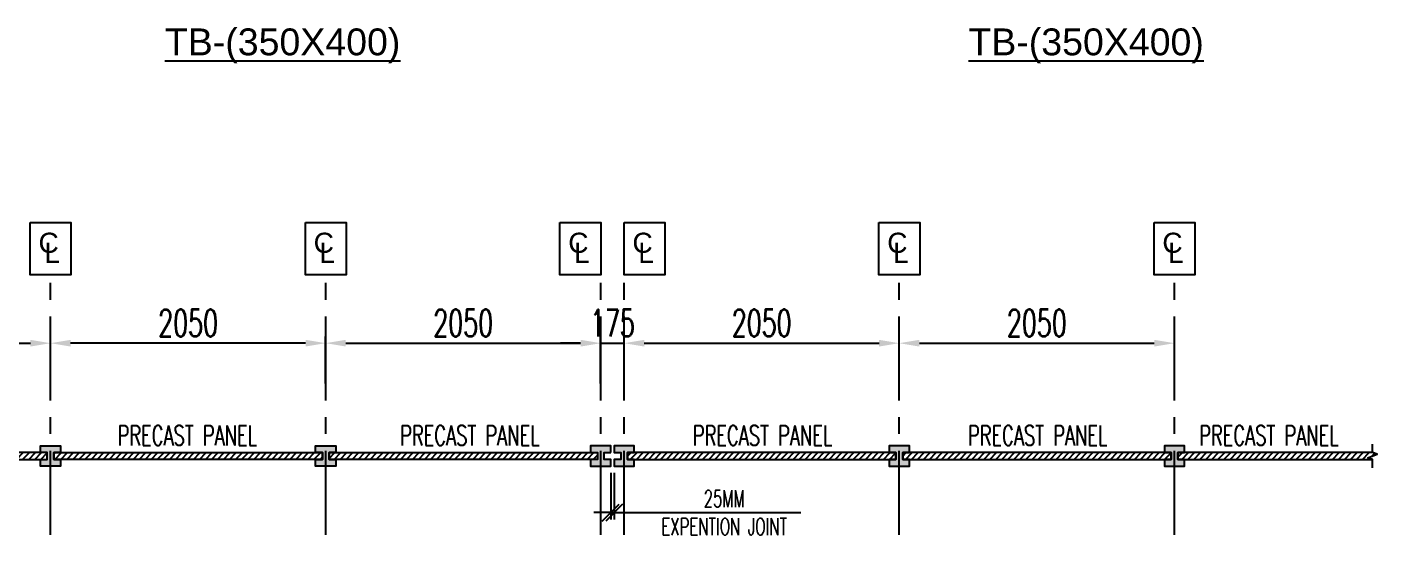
# Model space of a CAD drawing. Header units: millimetres. Extents: x 10240532 to 10287860, y -6299828 to -6258144.
# Drawn here: x 10265248 to 10275307, y -6280454 to -6276671 of the extents above; entities that cross this region are included whole.
import ezdxf
from ezdxf.enums import TextEntityAlignment as Align

# ---------------------------------------------------------------- set-up
doc = ezdxf.new("R2010")
doc.units = ezdxf.units.MM
doc.header["$LTSCALE"] = 5
doc.header["$PDMODE"] = 35
doc.header["$PDSIZE"] = 1250
doc.linetypes.add('CENTER', pattern=[2, 1.25, -0.25, 0.25, -0.25])
for name, color, linetype in [('BEAM MKD.', 181, 'Continuous'), ('CENLINE', 8, 'CENTER'), ('CL. MKD.', 2, 'Continuous'), ('col', 1, 'Continuous'), ('STIRRUP', 253, 'Continuous')]:
    doc.layers.add(name, color=color, linetype=linetype)
doc.layers.add('GRID DIM', color=4, linetype='Continuous', lineweight=20)
doc.layers.add('HATCH', color=253, linetype='Continuous', lineweight=15)
doc.styles.add('D50', font='romans.shx', dxfattribs={"width": 0.65, "height": 125})
doc.styles.add('GR DIM', font='romans.shx', dxfattribs={"width": 0.65, "height": 200})
doc.styles.add('R50', font='ROMANS.shx', dxfattribs={"width": 0.65, "height": 150})
doc.styles.add('RAJU', font='swissel.ttf', dxfattribs={"height": 200})
doc.dimstyles.new('D50', dxfattribs={"dimtxt": 125, "dimasz": 125, "dimexe": 50, "dimexo": 50, "dimgap": 50, "dimtad": 1, "dimdec": 0, "dimdsep": 46, "dimtxsty": 'D50', "dimcen": 0.09, "dimclrd": 2, "dimclre": 2, "dimclrt": 7, "dimadec": 0, "dimazin": 0, "dimtfac": 1, "dimtdec": 0, "dimtmove": 0, "dimatfit": 3, "dimldrblk": 'OBLIQUE', "dimfxl": 1, "dimtolj": 1, "dimtzin": 0, "dimarcsym": 0})

# ---------------------------------------------------------------- blocks, each defined once
blk = doc.blocks.new('*D8783')
at = {"layer": 'DEFPOINTS', "color": 0}
for p in [(10265423, -6279026), (10263373, -6279377), (10265423, -6279377)]:
    blk.add_point(p, dxfattribs=at)
at = {"layer": 'GRID DIM', "color": 2, "lineweight": -2}
blk.add_line((10263373, -6279327), (10263373, -6278976), dxfattribs=at)
at = {"layer": 'GRID DIM', "color": 2, "linetype": 'Continuous', "lineweight": -2}
for p, q in [((10265423, -6279327), (10265423, -6278976)), ((10263523, -6279026), (10265273, -6279026))]:
    blk.add_line(p, q, dxfattribs=at)
at = {"layer": 'GRID DIM', "color": 2}
for points in [[(10263523, -6279001), (10263523, -6279051), (10263373, -6279026)], [(10265273, -6279051), (10265273, -6279001), (10265423, -6279026)]]:
    blk.add_solid(points, dxfattribs=at)
at = {"layer": 'GRID DIM', "color": 7, "lineweight": -2, "insert": (10264398, -6278876), "char_height": 200, "attachment_point": 5, "style": 'GR DIM'}
blk.add_mtext('\\A1;2050', dxfattribs=at)
blk = doc.blocks.new('_Oblique')
at = {"color": 0, "linetype": 'ByBlock', "lineweight": -2}
blk.add_line((-0.5, -0.5), (0.5, 0.5), dxfattribs=at)
blk = doc.blocks.new('OBLIQUE')
blk = doc.blocks.new('*D8784')
at = {"layer": 'DEFPOINTS', "color": 0}
for p in [(10269697, -6279026), (10269522, -6279377), (10269697, -6279377)]:
    blk.add_point(p, dxfattribs=at)
at = {"layer": 'GRID DIM', "color": 2, "lineweight": -2}
blk.add_line((10269522, -6279327), (10269522, -6278976), dxfattribs=at)
at = {"layer": 'GRID DIM', "color": 2, "linetype": 'Continuous', "lineweight": -2}
for p, q in [((10269697, -6279327), (10269697, -6278976)), ((10269372, -6279026), (10269222, -6279026)), ((10269522, -6279026), (10269697, -6279026)), ((10269847, -6279026), (10269997, -6279026))]:
    blk.add_line(p, q, dxfattribs=at)
at = {"layer": 'GRID DIM', "color": 2}
for points in [[(10269372, -6279051), (10269372, -6279001), (10269522, -6279026)], [(10269847, -6279001), (10269847, -6279051), (10269697, -6279026)]]:
    blk.add_solid(points, dxfattribs=at)
at = {"layer": 'GRID DIM', "color": 7, "lineweight": -2, "insert": (10269610, -6278876), "char_height": 200, "attachment_point": 5, "style": 'GR DIM'}
blk.add_mtext('\\A1;175', dxfattribs=at)
blk = doc.blocks.new('*D8785')
at = {"layer": 'DEFPOINTS', "color": 0}
for p in [(10271747, -6279026), (10269697, -6279377), (10271747, -6279377)]:
    blk.add_point(p, dxfattribs=at)
at = {"layer": 'GRID DIM', "color": 2, "lineweight": -2}
blk.add_line((10269697, -6279327), (10269697, -6278976), dxfattribs=at)
at = {"layer": 'GRID DIM', "color": 2, "linetype": 'Continuous', "lineweight": -2}
for p, q in [((10271747, -6279327), (10271747, -6278976)), ((10269847, -6279026), (10271597, -6279026))]:
    blk.add_line(p, q, dxfattribs=at)
at = {"layer": 'GRID DIM', "color": 2}
for points in [[(10269847, -6279001), (10269847, -6279051), (10269697, -6279026)], [(10271597, -6279051), (10271597, -6279001), (10271747, -6279026)]]:
    blk.add_solid(points, dxfattribs=at)
at = {"layer": 'GRID DIM', "color": 7, "lineweight": -2, "insert": (10270722, -6278876), "char_height": 200, "attachment_point": 5, "style": 'GR DIM'}
blk.add_mtext('\\A1;2050', dxfattribs=at)
blk = doc.blocks.new('*D8786')
at = {"layer": 'DEFPOINTS', "color": 0}
for p in [(10273797, -6279026), (10271747, -6279377), (10273797, -6279377)]:
    blk.add_point(p, dxfattribs=at)
at = {"layer": 'GRID DIM', "color": 2, "lineweight": -2}
blk.add_line((10271747, -6279327), (10271747, -6278976), dxfattribs=at)
at = {"layer": 'GRID DIM', "color": 2, "linetype": 'Continuous', "lineweight": -2}
for p, q in [((10273797, -6279327), (10273797, -6278976)), ((10271897, -6279026), (10273647, -6279026))]:
    blk.add_line(p, q, dxfattribs=at)
at = {"layer": 'GRID DIM', "color": 2}
for points in [[(10271897, -6279001), (10271897, -6279051), (10271747, -6279026)], [(10273647, -6279051), (10273647, -6279001), (10273797, -6279026)]]:
    blk.add_solid(points, dxfattribs=at)
at = {"layer": 'GRID DIM', "color": 7, "lineweight": -2, "insert": (10272772, -6278876), "char_height": 200, "attachment_point": 5, "style": 'GR DIM'}
blk.add_mtext('\\A1;2050', dxfattribs=at)
blk = doc.blocks.new('*D8787')
at = {"layer": 'col', "color": 2, "lineweight": -2}
blk.add_line((10269597, -6279991), (10269597, -6280338), dxfattribs=at)
at = {"layer": 'col', "color": 2, "linetype": 'Continuous', "lineweight": -2}
for p, q in [((10269622, -6279991), (10269622, -6280338)), ((10269597, -6280288), (10269472, -6280288)), ((10269597, -6280288), (10269622, -6280288)), ((10269622, -6280288), (10271013, -6280288))]:
    blk.add_line(p, q, dxfattribs=at)
at = {"layer": 'DEFPOINTS', "color": 0}
for p in [(10269597, -6279941), (10269622, -6279941), (10269622, -6280288)]:
    blk.add_point(p, dxfattribs=at)
at = {"layer": 'col', "color": 2, "linetype": 'ByBlock', "lineweight": -2, "xscale": 125, "yscale": 125, "zscale": 125}
blk.add_blockref('_Oblique', (10269597, -6280288), dxfattribs=at)
at = {"layer": 'col', "color": 2, "linetype": 'ByBlock', "lineweight": -2, "xscale": 125, "yscale": 125, "zscale": 125, "rotation": 180}
blk.add_blockref('_Oblique', (10269622, -6280288), dxfattribs=at)
at = {"layer": 'col', "color": 7, "insert": (10270443, -6280288), "char_height": 125, "attachment_point": 5, "style": 'D50'}
blk.add_mtext('\\A1;25MM \\PEXPENTION JOINT', dxfattribs=at)
blk = doc.blocks.new('*D8804')
at = {"layer": 'DEFPOINTS', "color": 0}
for p in [(10265423, -6279026), (10265423, -6279377), (10267473, -6279377)]:
    blk.add_point(p, dxfattribs=at)
at = {"layer": 'GRID DIM', "color": 2, "linetype": 'Continuous', "lineweight": -2}
for p, q in [((10265423, -6279327), (10265423, -6278976)), ((10267323, -6279026), (10265573, -6279026))]:
    blk.add_line(p, q, dxfattribs=at)
at = {"layer": 'GRID DIM', "color": 2, "lineweight": -2}
blk.add_line((10267473, -6279327), (10267473, -6278976), dxfattribs=at)
at = {"layer": 'GRID DIM', "color": 2}
for points in [[(10265573, -6279001), (10265573, -6279051), (10265423, -6279026)], [(10267323, -6279051), (10267323, -6279001), (10267473, -6279026)]]:
    blk.add_solid(points, dxfattribs=at)
at = {"layer": 'GRID DIM', "color": 7, "lineweight": -2, "insert": (10266448, -6278876), "char_height": 200, "attachment_point": 5, "style": 'GR DIM'}
blk.add_mtext('\\A1;2050', dxfattribs=at)
blk = doc.blocks.new('*D8805')
at = {"layer": 'DEFPOINTS', "color": 0}
for p in [(10269523, -6279026), (10267473, -6279377), (10269523, -6279377)]:
    blk.add_point(p, dxfattribs=at)
at = {"layer": 'GRID DIM', "color": 2, "lineweight": -2}
blk.add_line((10267473, -6279327), (10267473, -6278976), dxfattribs=at)
at = {"layer": 'GRID DIM', "color": 2, "linetype": 'Continuous', "lineweight": -2}
for p, q in [((10269523, -6279327), (10269523, -6278976)), ((10267623, -6279026), (10269373, -6279026))]:
    blk.add_line(p, q, dxfattribs=at)
at = {"layer": 'GRID DIM', "color": 2}
for points in [[(10267623, -6279001), (10267623, -6279051), (10267473, -6279026)], [(10269373, -6279051), (10269373, -6279001), (10269523, -6279026)]]:
    blk.add_solid(points, dxfattribs=at)
at = {"layer": 'GRID DIM', "color": 7, "lineweight": -2, "insert": (10268498, -6278876), "char_height": 200, "attachment_point": 5, "style": 'GR DIM'}
blk.add_mtext('\\A1;2050', dxfattribs=at)

msp = doc.modelspace()

# ---------------------------------------------------------------- hatches: boundary and pattern name
at = {"layer": 'HATCH'}
for points in [[(10265348.5, -6279841.1), (10265348.5, -6279791.1), (10265498.5, -6279791.1), (10265498.5, -6279841.1), (10265448.5, -6279841.1), (10265448.5, -6279891.1), (10265498.5, -6279891.1), (10265498.5, -6279941.1), (10265348.5, -6279941.1), (10265348.5, -6279891.1), (10265398.5, -6279891.1), (10265398.5, -6279841.1)], [(10267398.5, -6279841.1), (10267398.5, -6279791.1), (10267548.5, -6279791.1), (10267548.5, -6279841.1), (10267498.5, -6279841.1), (10267498.5, -6279891.1), (10267548.5, -6279891.1), (10267548.5, -6279941.1), (10267398.5, -6279941.1), (10267398.5, -6279891.1), (10267448.5, -6279891.1), (10267448.5, -6279841.1)], [(10269597.5, -6279841.1), (10269597.5, -6279791.1), (10269447.5, -6279791.1), (10269447.5, -6279841.1), (10269497.5, -6279841.1), (10269497.5, -6279891.1), (10269447.5, -6279891.1), (10269447.5, -6279941.1), (10269597.5, -6279941.1), (10269597.5, -6279891.1), (10269547.5, -6279891.1), (10269547.5, -6279841.1)], [(10269772.5, -6279841.1), (10269772.5, -6279791.1), (10269622.5, -6279791.1), (10269622.5, -6279841.1), (10269672.5, -6279841.1), (10269672.5, -6279891.1), (10269622.5, -6279891.1), (10269622.5, -6279941.1), (10269772.5, -6279941.1), (10269772.5, -6279891.1), (10269722.5, -6279891.1), (10269722.5, -6279841.1)], [(10271822.5, -6279841.1), (10271822.5, -6279791.1), (10271672.5, -6279791.1), (10271672.5, -6279841.1), (10271722.5, -6279841.1), (10271722.5, -6279891.1), (10271672.5, -6279891.1), (10271672.5, -6279941.1), (10271822.5, -6279941.1), (10271822.5, -6279891.1), (10271772.5, -6279891.1), (10271772.5, -6279841.1)], [(10273872.5, -6279841.1), (10273872.5, -6279791.1), (10273722.5, -6279791.1), (10273722.5, -6279841.1), (10273772.5, -6279841.1), (10273772.5, -6279891.1), (10273722.5, -6279891.1), (10273722.5, -6279941.1), (10273872.5, -6279941.1), (10273872.5, -6279891.1), (10273822.5, -6279891.1), (10273822.5, -6279841.1)]]:
    msp.add_hatch(color=9, dxfattribs=at).paths.add_polyline_path(points)
at = {"layer": 'STIRRUP'}
h = msp.add_hatch(dxfattribs=at)
h.set_pattern_fill('ANSI31', color=9, scale=10, angle=180)
h.set_pattern_definition([(45, (483730.95, -547444.14), (-22.4506403, 22.4506403), [])])
h.paths.add_polyline_path([(10265398.5, -6279891.1), (10265348.5, -6279891.1), (10263398.5, -6279891.1), (10263398.5, -6279841.1), (10265348.5, -6279841.1), (10265398.5, -6279841.1)])
h = msp.add_hatch(dxfattribs=at)
h.set_pattern_fill('ANSI31', color=9, scale=10)
h.set_pattern_definition([(45, (481680.95, -547444.14), (-22.4506403, 22.4506403), [])])
h.paths.add_polyline_path([(10265448.5, -6279891.1), (10265498.5, -6279891.1), (10267448.5, -6279891.1), (10267448.5, -6279841.1), (10265498.5, -6279841.1), (10265448.5, -6279841.1)])
h = msp.add_hatch(dxfattribs=at)
h.set_pattern_fill('ANSI31', color=9, scale=10)
h.set_pattern_definition([(45, (479630.95, -547444.14), (-22.4506403, 22.4506403), [])])
h.paths.add_polyline_path([(10267498.5, -6279891.1), (10267548.5, -6279891.1), (10269498.5, -6279891.1), (10269498.5, -6279841.1), (10267548.5, -6279841.1), (10267498.5, -6279841.1)])
h = msp.add_hatch(dxfattribs=at)
h.set_pattern_fill('ANSI31', color=9, scale=10, angle=180)
h.set_pattern_definition([(45, (490054.95, -547444.14), (-22.4506403, 22.4506403), [])])
h.paths.add_polyline_path([(10271722.5, -6279891.1), (10271672.5, -6279891.1), (10269722.5, -6279891.1), (10269722.5, -6279841.1), (10271672.5, -6279841.1), (10271722.5, -6279841.1)])
h = msp.add_hatch(dxfattribs=at)
h.set_pattern_fill('ANSI31', color=9, scale=10, angle=180)
h.set_pattern_definition([(45, (492104.95, -547444.14), (-22.4506403, 22.4506403), [])])
h.paths.add_polyline_path([(10273772.5, -6279891.1), (10273722.5, -6279891.1), (10271772.5, -6279891.1), (10271772.5, -6279841.1), (10273722.5, -6279841.1), (10273772.5, -6279841.1)])
h = msp.add_hatch(dxfattribs=at)
h.set_pattern_fill('ANSI31', color=9, scale=10, angle=180)
h.set_pattern_definition([(45, (491649.6, -547444.14), (-22.4506403, 22.4506403), [])])
h.paths.add_polyline_path([(10275272.5, -6279841.1), (10273822.5, -6279841.1), (10273822.5, -6279891.1), (10275272.5, -6279891.1), (10275238.1, -6279878.6), (10275306.8, -6279853.6)])

# ---------------------------------------------------------------- linework, layer by layer
at = {"layer": 'CENLINE', "lineweight": -2, "ltscale": 100}
for p, q in [((10265423.5, -6280452.1), (10265423.5, -6278516.1)), ((10267473.5, -6280452.1), (10267473.5, -6278516.1)), ((10269522.5, -6280452.1), (10269522.5, -6278516.1)), ((10269697.5, -6280452.1), (10269697.5, -6278516.1)), ((10271747.5, -6280452.1), (10271747.5, -6278516.1)), ((10273797.5, -6280452.1), (10273797.5, -6278516.1))]:
    msp.add_line(p, q, dxfattribs=at)
at = {"layer": 'CL. MKD.'}
for points in [[(10265271.7, -6278127.1), (10265575.2, -6278127.1), (10265575.2, -6278516.1), (10265271.7, -6278516.1)], [(10267321.7, -6278127.1), (10267625.2, -6278127.1), (10267625.2, -6278516.1), (10267321.7, -6278516.1)], [(10269219, -6278127.1), (10269522.5, -6278127.1), (10269522.5, -6278516.1), (10269219, -6278516.1)], [(10269697.5, -6278127.1), (10270001, -6278127.1), (10270001, -6278516.1), (10269697.5, -6278516.1)], [(10271595.7, -6278127.1), (10271899.2, -6278127.1), (10271899.2, -6278516.1), (10271595.7, -6278516.1)], [(10273645.7, -6278127.1), (10273949.2, -6278127.1), (10273949.2, -6278516.1), (10273645.7, -6278516.1)]]:
    msp.add_lwpolyline(points, close=True, dxfattribs=at)
at = {"layer": 'col', "color": 6}
for points in [[(10265348.5, -6279841.1), (10265348.5, -6279791.1), (10265498.5, -6279791.1), (10265498.5, -6279841.1), (10265448.5, -6279841.1), (10265448.5, -6279891.1), (10265498.5, -6279891.1), (10265498.5, -6279941.1), (10265348.5, -6279941.1), (10265348.5, -6279891.1), (10265398.5, -6279891.1), (10265398.5, -6279841.1), (10265348.5, -6279841.1)], [(10267398.5, -6279841.1), (10267398.5, -6279791.1), (10267548.5, -6279791.1), (10267548.5, -6279841.1), (10267498.5, -6279841.1), (10267498.5, -6279891.1), (10267548.5, -6279891.1), (10267548.5, -6279941.1), (10267398.5, -6279941.1), (10267398.5, -6279891.1), (10267448.5, -6279891.1), (10267448.5, -6279841.1), (10267398.5, -6279841.1)], [(10269597.5, -6279841.1), (10269597.5, -6279791.1), (10269447.5, -6279791.1), (10269447.5, -6279841.1), (10269497.5, -6279841.1), (10269497.5, -6279891.1), (10269447.5, -6279891.1), (10269447.5, -6279941.1), (10269597.5, -6279941.1), (10269597.5, -6279891.1), (10269547.5, -6279891.1), (10269547.5, -6279841.1), (10269597.5, -6279841.1)], [(10269772.5, -6279841.1), (10269772.5, -6279791.1), (10269622.5, -6279791.1), (10269622.5, -6279841.1), (10269672.5, -6279841.1), (10269672.5, -6279891.1), (10269622.5, -6279891.1), (10269622.5, -6279941.1), (10269772.5, -6279941.1), (10269772.5, -6279891.1), (10269722.5, -6279891.1), (10269722.5, -6279841.1), (10269772.5, -6279841.1)], [(10271822.5, -6279841.1), (10271822.5, -6279791.1), (10271672.5, -6279791.1), (10271672.5, -6279841.1), (10271722.5, -6279841.1), (10271722.5, -6279891.1), (10271672.5, -6279891.1), (10271672.5, -6279941.1), (10271822.5, -6279941.1), (10271822.5, -6279891.1), (10271772.5, -6279891.1), (10271772.5, -6279841.1), (10271822.5, -6279841.1)], [(10273872.5, -6279841.1), (10273872.5, -6279791.1), (10273722.5, -6279791.1), (10273722.5, -6279841.1), (10273772.5, -6279841.1), (10273772.5, -6279891.1), (10273722.5, -6279891.1), (10273722.5, -6279941.1), (10273872.5, -6279941.1), (10273872.5, -6279891.1), (10273822.5, -6279891.1), (10273822.5, -6279841.1), (10273872.5, -6279841.1)]]:
    msp.add_lwpolyline(points, dxfattribs=at)
at = {"layer": 'STIRRUP', "color": 9}
msp.add_lwpolyline([(10275272.5, -6279953.6), (10275272.5, -6279891.1), (10275238.1, -6279878.6), (10275306.8, -6279853.6), (10275272.5, -6279841.1), (10275272.5, -6279778.6)], dxfattribs=at)
at = {"layer": 'STIRRUP', "color": 30}
for points in [[(10265398.5, -6279841.1), (10263398.5, -6279841.1), (10263398.5, -6279891.1), (10265398.5, -6279891.1)], [(10265448.5, -6279841.1), (10267448.5, -6279841.1), (10267448.5, -6279891.1), (10265448.5, -6279891.1)], [(10267498.5, -6279841.1), (10269498.5, -6279841.1), (10269498.5, -6279891.1), (10267498.5, -6279891.1)], [(10271722.5, -6279841.1), (10269722.5, -6279841.1), (10269722.5, -6279891.1), (10271722.5, -6279891.1)], [(10273772.5, -6279841.1), (10271772.5, -6279841.1), (10271772.5, -6279891.1), (10273772.5, -6279891.1)]]:
    msp.add_lwpolyline(points, close=True, dxfattribs=at)
msp.add_lwpolyline([(10275272.5, -6279841.1), (10273822.5, -6279841.1), (10273822.5, -6279891.1), (10275272.5, -6279891.1)], dxfattribs=at)

# ---------------------------------------------------------------- texts
at = {"layer": 'BEAM MKD.', "color": 7, "style": 'RAJU'}
for p in [(10267152.4, -6276882.1), (10273139.4, -6276882.1)]:
    msp.add_text('%%UTB-(350X400)', height=200, dxfattribs=at).set_placement(p, align=Align.CENTER)
at = {"layer": 'BEAM MKD.', "lineweight": -2, "style": 'R50', "width": 0.65}
for p in [(10266442.3, -6279788.1), (10268547.8, -6279788.1), (10270728.6, -6279788.1), (10272778.6, -6279788.1), (10274501.6, -6279788.1)]:
    msp.add_text('PRECAST PANEL', height=150, dxfattribs=at).set_placement(p, align=Align.CENTER)
at = {"layer": 'CL. MKD.', "color": 7, "style": 'RAJU'}
for s, p in [('C', (10265333.3, -6278353.2)), ('L', (10265376.3, -6278428.2)), ('C', (10267383.3, -6278353.2)), ('L', (10267426.3, -6278428.2)), ('C', (10269280.5, -6278353.2)), ('L', (10269323.5, -6278428.2)), ('C', (10269759, -6278353.2)), ('L', (10269802, -6278428.2)), ('C', (10271657.3, -6278353.2)), ('L', (10271700.3, -6278428.2)), ('C', (10273707.3, -6278353.2)), ('L', (10273750.3, -6278428.2))]:
    msp.add_text(s, height=150, dxfattribs=at).set_placement(p)

# ---------------------------------------------------------------- dimensions: what is measured, and where the dimension line sits
at = {"layer": 'col', "color": 3}
dim = msp.add_linear_dim(base=(10269622.5, -6280287.6), p1=(10269597.5, -6279941.1), p2=(10269622.5, -6279941.1), text='25MM \\XEXPENTION JOINT', dimstyle='D50', override={"dimtxsty": 'D50', "dimldrblk": 'OBLIQUE'}, dxfattribs=at)
dim.commit()
dim.dimension.update_dxf_attribs({"geometry": '*D8787', "text_midpoint": (10270442.8, -6280287.6), "dimtype": 160})
at = {"layer": 'GRID DIM', "lineweight": -2}
for base, p1, p2, picture, middle in [((10265423.5, -6279025.6), (10263373.5, -6279376.6), (10265423.5, -6279376.6), '*D8783', (10264398.5, -6278875.6)), ((10269523.5, -6279025.6), (10267473.5, -6279376.6), (10269523.5, -6279376.6), '*D8805', (10268498.5, -6278875.6)), ((10271747.5, -6279025.6), (10269697.5, -6279376.6), (10271747.5, -6279376.6), '*D8785', (10270722.5, -6278875.6)), ((10273797.5, -6279025.6), (10271747.5, -6279376.6), (10273797.5, -6279376.6), '*D8786', (10272772.5, -6278875.6))]:
    dim = msp.add_linear_dim(base=base, p1=p1, p2=p2, dimstyle='D50', override={"dimasz": 150, "dimtxsty": 'GR DIM', "dimsah": 1, "dimtmove": 1}, dxfattribs=at)
    dim.commit()
    dim.dimension.update_dxf_attribs({"geometry": picture, "text_midpoint": middle})
dim = msp.add_linear_dim(base=(10265423.5, -6279025.6), p1=(10267473.5, -6279376.6), p2=(10265423.5, -6279376.6), angle=180, dimstyle='D50', override={"dimasz": 150, "dimtxsty": 'GR DIM', "dimsah": 1, "dimtmove": 1}, dxfattribs=at)
dim.commit()
dim.dimension.update_dxf_attribs({"geometry": '*D8804', "text_midpoint": (10266448.5, -6278875.6)})
dim = msp.add_linear_dim(base=(10269697.5, -6279025.6), p1=(10269522.5, -6279376.6), p2=(10269697.5, -6279376.6), dimstyle='D50', override={"dimasz": 150, "dimtxsty": 'GR DIM', "dimsah": 1, "dimtmove": 1, "dimldrblk": 'OBLIQUE'}, dxfattribs=at)
dim.commit()
dim.dimension.update_dxf_attribs({"geometry": '*D8784', "text_midpoint": (10269610, -6279025.6), "dimtype": 160})

doc.saveas('drawing.dxf')
